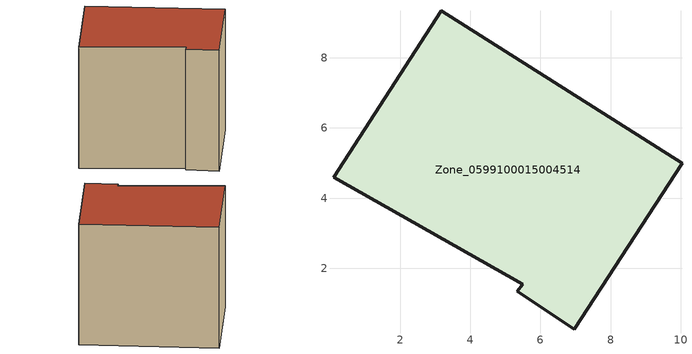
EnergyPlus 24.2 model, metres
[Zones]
Zone_0599100015004514
 floor ground (C_G): 3.18,9.35 10.04,4.99 6.97,0.26 5.34,1.34 5.5,1.54 0.1,4.6 z0.83
 wall outside (C_F): 10.04,4.99 3.18,9.35 0.1,4.6 5.5,1.54 5.34,1.34 6.97,0.26 10.04,4.99 z0.83:8.52
 roof outside (C_R): 6.97,0.26 10.04,4.99 3.18,9.35 0.1,4.6 5.5,1.54 5.34,1.34 z8.52
[BUILDING]
Pand.0599100015004514: North Axis=0; Terrain=City; Loads Convergence Tolerance Value=0.04; Temperature Convergence Tolerance Value=0.4; Solar Distribution=FullExterior; Maximum Number of Warmup Days=25; Minimum Number of Warmup Days=1
[Site:Location]
Rotterdam.The.Hague.AP_ZH_NLD Design_Conditions: Latitude=51.96; Longitude=4.45; Time Zone=1; Elevation=-4.5
[SITE:GROUNDTEMPERATURE:BUILDINGSURFACE]
18, 18, 18, 18, 18, 18, 18, 18, 18, 18, 18, 18
[MATERIAL] Thermal Absorptance=0.9; Solar Absorptance=0.7; Visible Absorptance=0.7
Name | Roughness | Thickness | Conductivity | Density | Specific Heat
G.TC.1965-1974 | MediumSmooth | 0.15 | 0.882353 | 540 | 1210
F.TC.1965-1974 | Rough | 0.3 | 0.697674 | 1920 | 840
R.TC.1965-1974 | MediumRough | 0.2 | 0.232558 | 1500 | 1000
[CONSTRUCTION]
C_G: G.TC.1965-1974
C_F: F.TC.1965-1974
C_R: R.TC.1965-1974
[ZONE]
Zone_0599100015004514: Type=1; Multiplier=1; Ceiling Height=Autocalculate; Volume=Autocalculate; Floor Area=autocalculate; Part of Total Floor Area=Yes
[ZONEINFILTRATION:DESIGNFLOWRATE]
Infil_Zone_0599100015004514: Zone or ZoneList or Space or SpaceList=Zone_0599100015004514; Schedule=AlwaysOn; Design Flow Rate Calculation Method=Flow/Area; Flow Rate per Floor Area=0.003; Constant Term Coefficient=1; Temperature Term Coefficient=0; Velocity Term Coefficient=0; Velocity Squared Term Coefficient=0
[HVACTEMPLATE:ZONE:IDEALLOADSAIRSYSTEM]
Zone_0599100015004514: Maximum Heating Supply Air Temperature=50; Minimum Cooling Supply Air Temperature=13; Maximum Heating Supply Air Humidity Ratio=0.0156; Minimum Cooling Supply Air Humidity Ratio=0.0077; Heating Limit=NoLimit; Cooling Limit=NoLimit; Dehumidification Control Type=ConstantSensibleHeatRatio; Cooling Sensible Heat Ratio=0.7; Dehumidification Setpoint=60; Humidification Control Type=None; Humidification Setpoint=30; Outdoor Air Method=None; Outdoor Air Flow Rate per Person=0.00944; Outdoor Air Flow Rate per Zone Floor Area=0; Outdoor Air Flow Rate per Zone=0; Demand Controlled Ventilation Type=None; Outdoor Air Economizer Type=NoEconomizer; Heat Recovery Type=None; Sensible Heat Recovery Effectiveness=0.7; Latent Heat Recovery Effectiveness=0.65
[ZONECONTROL:THERMOSTAT]
ThermostatControl_Zone_0599100015004514: Zone or ZoneList=Zone_0599100015004514; Control Type Schedule=DualSetpointControlType; Control 1=Thermostat_Zone_0599100015004514; Temperature Difference Between Cutout And Setpoint=0
[THERMOSTATSETPOINT:DUALSETPOINT]
Thermostat_Zone_0599100015004514: Heating Setpoint Temperature Schedule=HeatingSetpoint_Zone_0599100015004514; Cooling Setpoint Temperature Schedule=CoolingSetpoint_Zone_0599100015004514
[SCHEDULE:COMPACT]
HeatingSetpoint_Zone_0599100015004514: Through: 12/31, For: AllDays, Until: 24:00, 21
CoolingSetpoint_Zone_0599100015004514: Through: 12/31, For: AllDays, Until: 24:00, 24
DualSetpointControlType: Through: 12/31, For: AllDays, Until: 24:00, 4
AlwaysOn: Through: 12/31, For: AllDays, Until: 24:00, 1
